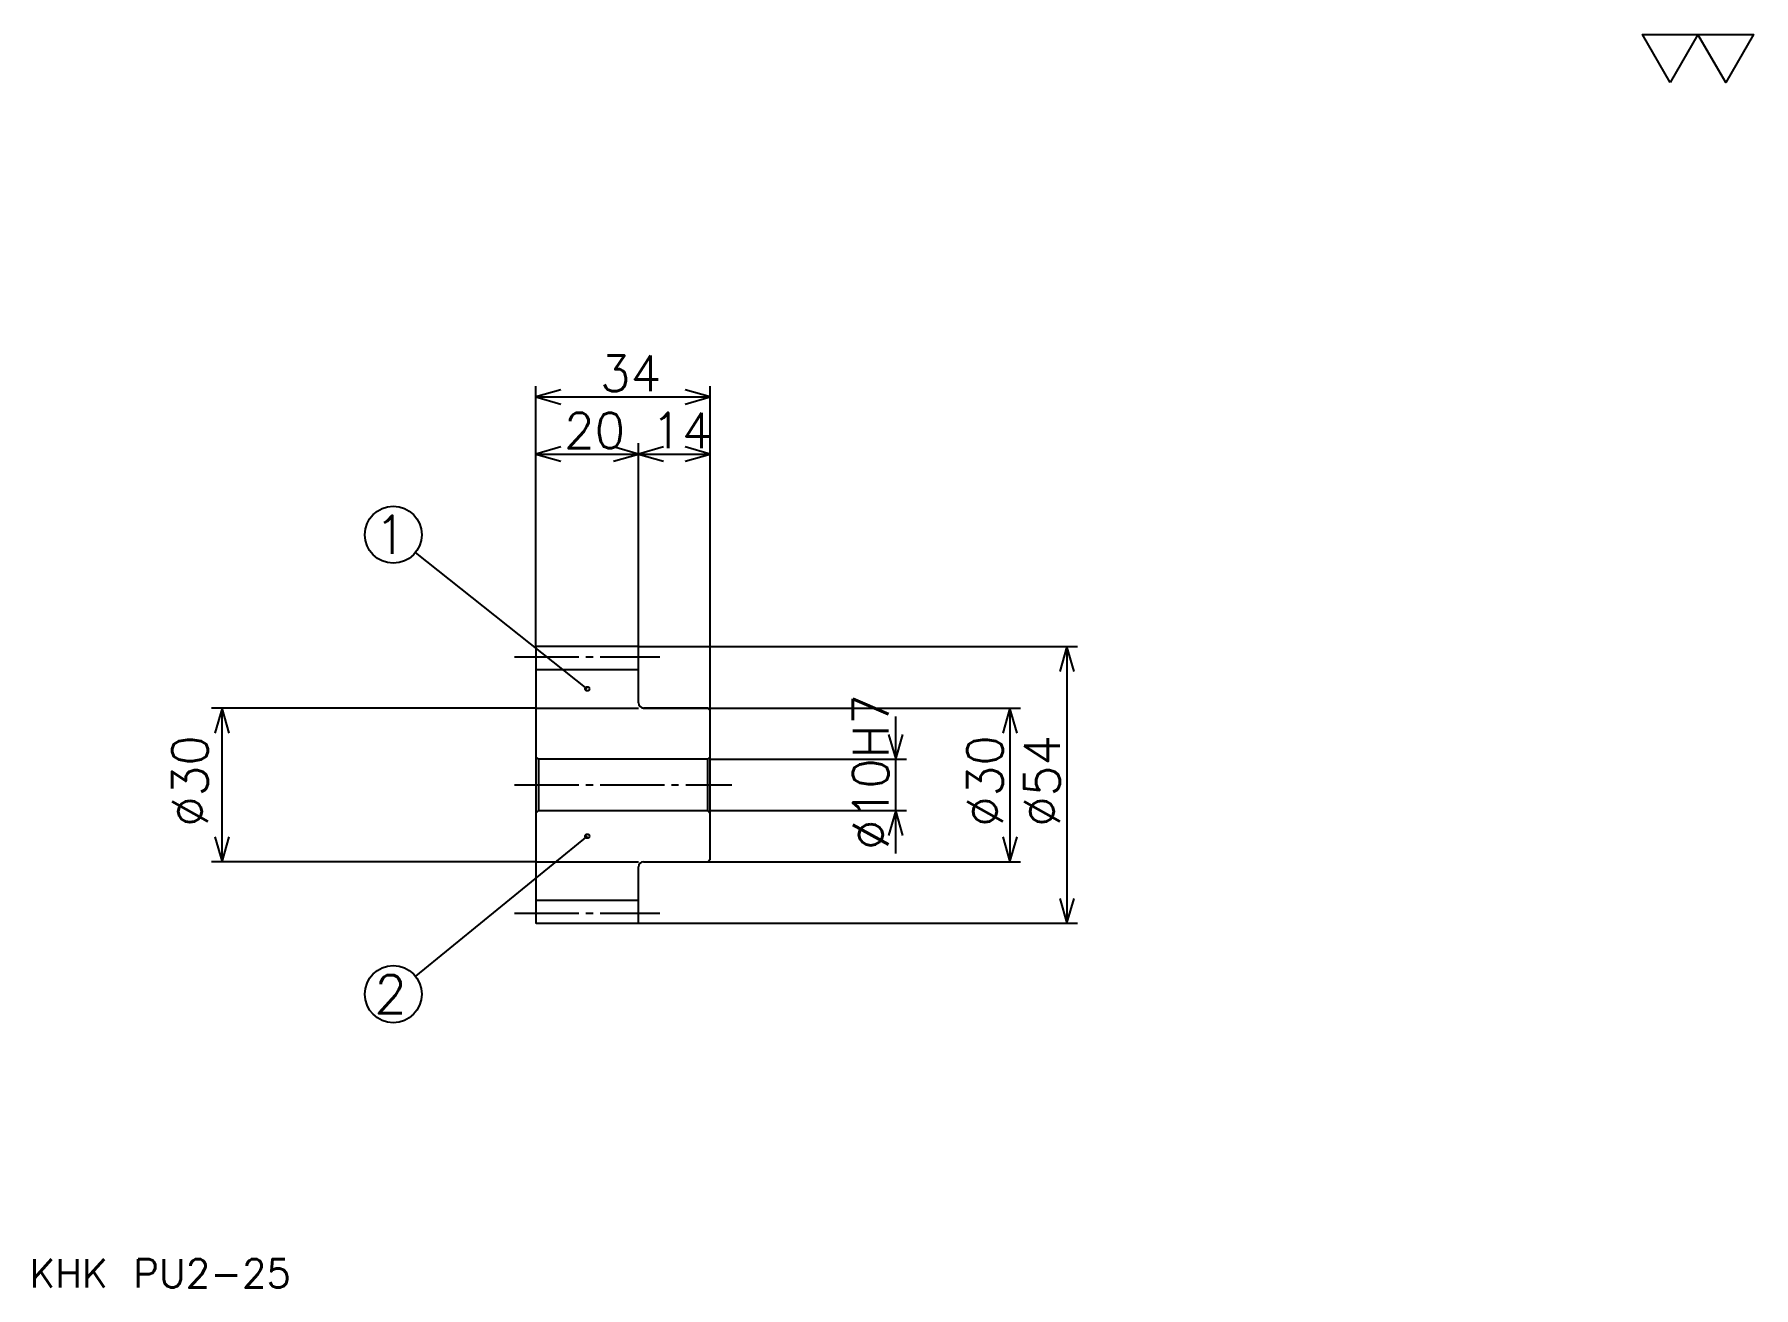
# Model space of a CAD drawing. Extents: x 15 to 350, y 15 to 260.
import ezdxf

# ---------------------------------------------------------------- set-up
doc = ezdxf.new("R2010")
doc.units = 0
doc.linetypes.add('DASHDOT', pattern=[16.695651, 12.521739, -1.391304, 1.391304, -1.391304])
doc.layers.get('0').update_dxf_attribs({"linetype": 'CONTINUOUS'})
doc.layers.add('DASHDOT', color=6, linetype='DASHDOT')
doc.styles.add('KANJI', font='TXT', dxfattribs={"bigfont": 'BIGFONT'})

msp = doc.modelspace()

# ---------------------------------------------------------------- linework, layer by layer
at = {"color": 5}
for p, q in [((112.695656, 140.391296), (112.695656, 191.17392)), ((146.695648, 140.391296), (146.695648, 191.17392)), ((112.695656, 189.086945), (146.695648, 189.086945)), ((112.695656, 177.956512), (132.695648, 177.956512)), ((132.695648, 140.391296), (132.695648, 180.043488)), ((132.695648, 177.956512), (146.695648, 177.956512)), ((122.695656, 132.141296), (89.225632, 158.753815)), ((112.695656, 140.291306), (112.695656, 140.391296)), ((132.595657, 140.391296), (146.695648, 140.391296)), ((132.695648, 140.291306), (132.695648, 140.391296)), ((146.695648, 140.391296), (218.347839, 140.391296)), ((146.695648, 127.891304), (146.695648, 140.391296)), ((216.260864, 140.391296), (216.260864, 86.391304)), ((112.695656, 128.391296), (49.391308, 128.391296)), ((51.478264, 98.391304), (51.478264, 128.391296)), ((133.695648, 128.391296), (146.695648, 128.391296)), ((146.695648, 128.391296), (207.217407, 128.391296)), ((205.130432, 128.391296), (205.130432, 98.391304)), ((182.869568, 100.04348), (182.869568, 126.739128)), ((146.695648, 118.391304), (184.956528, 118.391304)), ((146.695648, 108.391304), (184.956528, 108.391304)), ((122.695656, 103.391304), (89.183655, 76.080948)), ((112.695656, 98.391304), (49.391308, 98.391304)), ((133.695648, 98.391304), (146.695648, 98.391304)), ((146.695648, 98.391304), (207.217407, 98.391304)), ((132.595657, 86.391304), (146.695648, 86.391304)), ((146.695648, 86.391304), (218.347839, 86.391304))]:
    msp.add_line(p, q, dxfattribs=at)
at = {"color": 4}
for p, q in [((112.695656, 135.891296), (132.695648, 135.891296)), ((112.695656, 128.391296), (132.695648, 128.391296)), ((113.195656, 118.391304), (113.195656, 108.391304)), ((146.195648, 118.391304), (146.695648, 118.891304)), ((146.195648, 108.391304), (146.695648, 107.891304)), ((112.695656, 98.391304), (132.695648, 98.391304)), ((112.695656, 90.891304), (132.695648, 90.891304))]:
    msp.add_line(p, q, dxfattribs=at)
at = {"color": 7}
msp.add_lwpolyline([(333.913055, 250.434784), (328.486969, 259.839996), (350.191315, 259.839996), (344.765228, 250.434784), (339.339142, 259.839996), (333.913055, 250.434784)], dxfattribs=at)
at = {"color": 5}
for points in [[(117.565224, 190.478256), (112.695656, 189.086945), (117.565224, 187.695648)], [(141.826096, 187.695648), (146.695648, 189.086945), (141.826096, 190.478256)], [(117.565224, 179.347824), (112.695656, 177.956512), (117.565224, 176.565216)], [(127.826088, 176.565216), (132.695648, 177.956512), (127.826088, 179.347824)], [(137.565216, 179.347824), (132.695648, 177.956512), (137.565216, 176.565216)], [(141.826096, 176.565216), (146.695648, 177.956512), (141.826096, 179.347824)], [(217.652176, 135.521744), (216.260864, 140.391296), (214.869568, 135.521744)], [(52.869568, 123.521736), (51.478264, 128.391296), (50.08696, 123.521736)], [(206.521744, 123.521736), (205.130432, 128.391296), (203.739136, 123.521736)], [(181.478271, 123.260872), (182.869568, 118.391304), (184.260864, 123.260872)], [(184.260864, 103.521736), (182.869568, 108.391304), (181.478271, 103.521736)], [(50.08696, 103.260872), (51.478264, 98.391304), (52.869568, 103.260872)], [(203.739136, 103.260872), (205.130432, 98.391304), (206.521744, 103.260872)], [(214.869568, 91.260864), (216.260864, 86.391304), (217.652176, 91.260864)]]:
    msp.add_lwpolyline(points, dxfattribs=at)
at = {"color": 4}
for points in [[(132.695648, 129.391296), (132.695648, 140.291306), (132.595657, 140.391296), (112.795654, 140.391296), (112.695656, 140.291306), (112.695656, 107.891304)], [(133.695648, 98.391304), (146.195648, 98.391304), (146.695648, 98.891304), (146.695648, 127.891304), (146.195648, 128.391296), (133.695648, 128.391296)], [(112.695656, 107.891304), (113.195656, 108.391304), (146.195648, 108.391304), (146.195648, 118.391304), (113.195656, 118.391304), (112.695656, 118.891304)], [(112.695656, 107.891304), (112.695656, 86.491302), (112.795654, 86.391304), (132.595657, 86.391304), (132.695648, 86.491302), (132.695648, 97.391304)]]:
    msp.add_lwpolyline(points, dxfattribs=at)
at = {"color": 5}
for centre, radius in [((84.869568, 162.217392), 5.565217), ((122.695656, 132.141296), 0.417391), ((122.695656, 103.391304), 0.417391), ((84.869568, 72.565216), 5.565217)]:
    msp.add_circle(centre, radius, dxfattribs=at)
at = {"color": 4}
for centre, start, end in [((133.695648, 129.391296), 180, 270), ((133.695648, 97.391304), 90, 180)]:
    msp.add_arc(centre, 1, start, end, dxfattribs=at)
at = {"layer": 'DASHDOT', "color": 7}
for p, q in [((108.521744, 138.391296), (136.869568, 138.391296)), ((108.521744, 113.391304), (150.869568, 113.391304)), ((108.521744, 88.391304), (136.869568, 88.391304))]:
    msp.add_line(p, q, dxfattribs=at)

# ---------------------------------------------------------------- texts
at = {"color": 7, "style": 'KANJI'}
for s, height, p in [('34', 6.956522, (125.17392, 190.199997)), ('20', 6.956522, (118.17392, 179.069565)), ('14', 6.956522, (135.17392, 179.069565)), ('1', 7.42029, (81.159424, 158.507248)), ('2', 7.42029, (81.159424, 68.855072)), ('KHK PU2-25', 5.565217, (13.913043, 15.304348))]:
    msp.add_text(s, height=height, dxfattribs=at).set_placement(p)
for s, p in [('%%c10H7', (181.478271, 100.695648)), ('%%c30', (48.695656, 105.217392)), ('%%c30', (203.739136, 105.217392)), ('%%c54', (214.869568, 105.217392))]:
    msp.add_text(s, height=6.956522, rotation=90, dxfattribs=at).set_placement(p)

doc.saveas('drawing.dxf')
